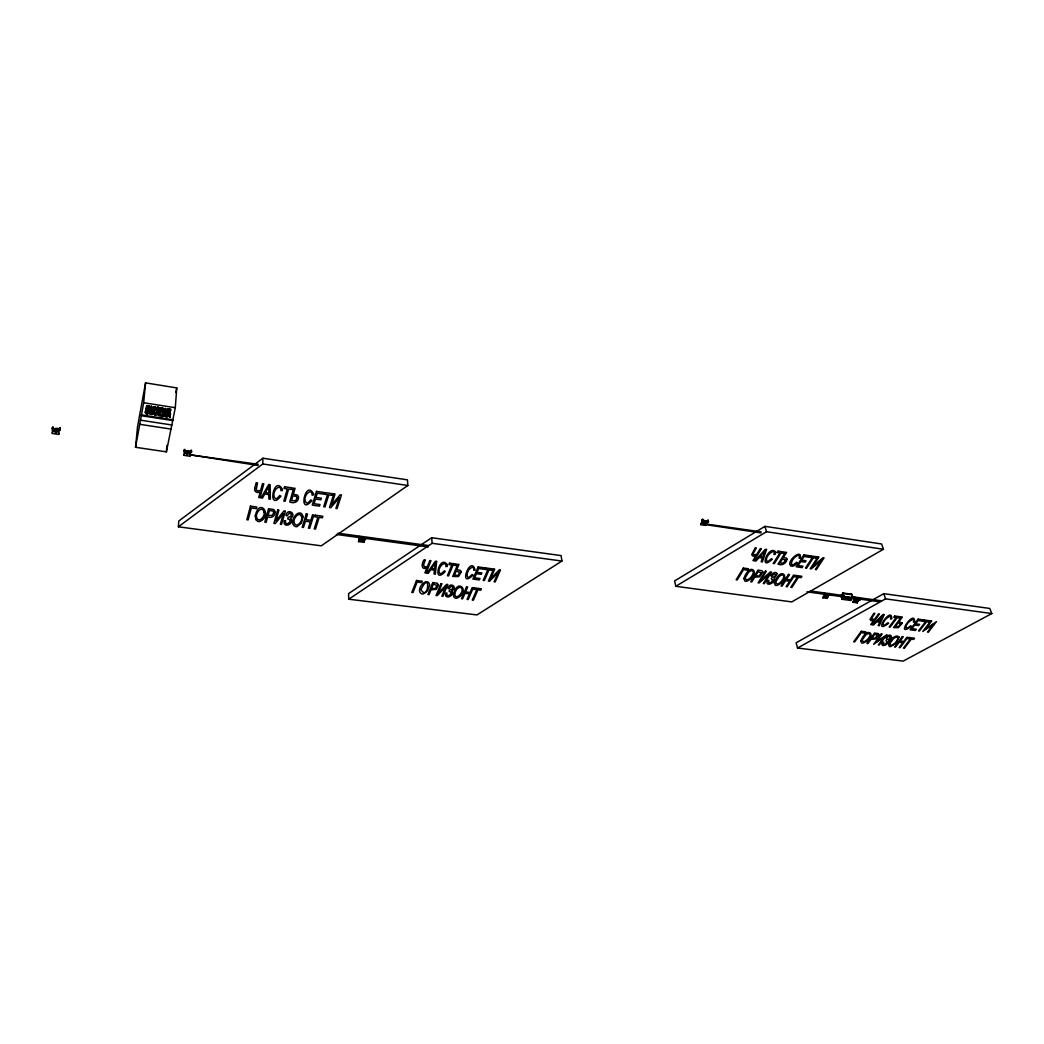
<?xml version="1.0" encoding="UTF-8"?>
<svg xmlns="http://www.w3.org/2000/svg" width="1044" height="1044" viewBox="0 0 1044 1044"><rect width="100%" height="100%" fill="white"/><g stroke="black" fill="none" stroke-linecap="round" stroke-linejoin="round"><path stroke-width="1.5" d="M359.775 537.321C359.932 539.905 358.875 535.194 359.28 536.799M707.584 520.447L707.701 521.909L708.641 521.504M178.393 526.802L262.801 463.967L262.905 458.225L407.434 479.835L407.839 485.486L321.304 545.829L178.393 526.802L178.785 521.021L262.905 458.225M156.222 409.639C156.6 406.847 161.181 406.755 159.562 410.357C157.135 412.915 154.316 407.499 157.97 407.317M191.43 451.465L191.378 452.287L191.457 451.23M258.025 465.454L190.621 454.897L258.181 464.293M184.122 451.034L184.71 450.486M191.457 452.104C190.099 451.921 176.854 449.559 190.817 451.178L189.851 456.215L183.757 455.314L183.809 454.479M155.804 407.538L153.651 408.4L153.364 407.225L155.765 407.408L154.969 410.331L155.23 406.912M148.561 413.111C145.338 416.086 144.229 409.118 148.274 411.388C147.713 410.318 143.067 414.011 148.561 413.111C149.227 411.297 145.26 413.881 146.03 411.088C146.591 409.287 149.801 412.236 148.17 410.422C144.098 408.582 145.664 415.212 148.639 412.276M189.851 456.215L190.895 450.551M191 450.199L190.908 450.643M359.71 537.464L359.815 536.538M159.106 410.736L159.249 409.157L158.231 408.478M159.432 407.786L159.184 409.339M184.788 450.917L184.188 450.59M175.301 407.708L176.762 387.911L145.56 382.874L137.547 426.578L135.537 447.289L166.387 451.856L175.301 407.708L143.68 402.736L145.56 382.874M59.521 428.549L59.926 430.311L52.97 428.458M166.622 416.765L168.267 414.951L166.622 416.765L169.128 415.12L169.885 417.274L170.472 413.829L167.366 414.09M166.153 412.158L165.944 410.462L166.153 412.158L167.392 412.354L168.763 410.618M168.267 416.099L168.606 415.12M168.697 411.453L168.998 410.579M170.042 412.772L170.563 410.148L168.919 409.901L168.984 409.065L167.523 409.561M168.541 415.956L168.854 415.081M170.407 414.664L168.763 414.416L168.828 413.581M169.846 410.697L169.78 411.532L169.272 410.605M166.387 451.856L166.883 445.501M169.624 416.047L169.128 415.12M169.389 417.195L169.689 415.199M169.885 417.274L170.472 413.829M170.563 410.148L170.629 409.313L168.984 409.065M165.709 416.621L166.192 413.737C161.194 419.296 165.357 408.569 163.804 415.773L166.675 414.09L166.153 416.7L166.244 413.176L166.675 414.09M166.153 416.7L166.74 413.254M168.423 410.449L166.766 412.263L165.252 408.478L163.308 410.866L163.751 411.793L164.391 410.227L163.751 411.793M167.392 412.354L168.475 410.749L168.41 411.584M168.358 411.284L167.601 409.365M167.236 416.856L168.332 415.251M168.201 415.786L167.458 413.881M167.562 411.649L167.758 409.196M167.405 416.164L167.601 413.711M167.797 411.493L167.862 410.657M167.458 410.409L167.967 409.078M167.64 415.995L167.823 414.794L169.859 414.886L169.689 415.747L167.888 414.833M167.379 415.316L167.81 413.594M167.993 411.884L168.045 410.318L170.015 410.37M167.901 409.914L168.214 409.013M167.836 416.399L168.032 414.886M167.745 414.429L168.071 413.528M168.149 409.848L168.541 409.013M168.006 414.364L168.397 413.528M854.41 598.356C854.879 595.458 855.597 600.966 854.997 598.577M854.853 598.421L855.14 597.403M859.369 599.7L859.943 598.042L859.93 599.895M166.126 414.572L163.738 416.321L163.321 415.408M163.242 416.243L163.83 412.798M163.738 416.321L164.273 412.863M163.229 411.714L165.252 408.478M166.714 412.249L165.774 408.556M824.812 593.605L822.789 597.781L827.2 598.382C830.489 589.834 829.001 597.038 829.719 594.858M829.523 594.519L829.81 593.501L829.536 594.793M161.572 411.453L161.65 410.618L160.228 410.396L160.737 407.773C164.417 407.082 163.83 413.228 160.163 411.232L160.228 410.396M161.911 411.493L161.977 410.657M162.185 411.506L163.19 410.07L162.133 407.982M161.898 415.721L161.964 414.886L160.032 414.585L159.967 415.421L161.898 415.721L162.42 412.576M162.446 408.909L162.525 408.06M162.238 416.086C163.112 412.576 162.303 419.009 162.159 415.969M162.42 411.48L162.446 410.449L160.776 410.161M162.733 409.013L162.812 408.178M162.616 411.44L162.681 410.592M162.825 410.305L163.021 408.308M162.525 416.869L162.59 416.034L159.406 415.642L159.993 412.197M162.786 411.349L163.164 408.478M162.799 415.003L162.394 415.799M163.06 411.075L163.242 408.674M824.225 594.075L824.29 593.253M158.231 410.931L159.889 408.791M159.797 409.822L158.61 407.395M158.101 415.447L158.675 412.002M158.466 410.918L158.531 410.083M158.766 408.308L158.845 407.46M158.688 410.879L158.766 410.044M158.988 408.4L159.053 407.551M158.91 410.814L158.975 409.979M159.184 408.504L159.249 407.669M159.432 410.501L159.497 409.666M159.628 408.922L159.575 407.93M159.562 410.357L159.797 408.256M160.163 411.232L160.737 407.773M184.096 450.395L184.149 450.747M155.269 415.003L153.794 411.232L151.785 414.468L152.946 412.98L154.499 413.228L155.269 415.003L154.316 411.323M155.608 409.914C155.478 405.346 153.455 413.359 152.998 408.504C155.465 408.896 155.295 410.879 152.92 409.339M155.673 415.068L156.248 411.623M156.404 410.148L156.391 408.152M156.47 408.739L156.535 407.904M156.522 410.305L156.391 409.157M156.665 408.517L156.744 407.682M156.678 410.449L158.362 407.343M157.2 409.496L157.005 407.512M156.848 410.579L156.6 409.47M157.226 408.23L157.292 407.395M157.044 410.683L156.926 409.744M157.266 410.775L157.122 409.848M157.553 408.165L157.618 407.33M157.5 410.853L157.344 409.94M157.761 410.905L157.579 410.018M157.996 410.931L158.31 410.096M153.063 409.718L152.998 408.504M153.311 410.005L153.05 408.7M153.194 408.256L153.481 407.069M153.481 410.122L153.807 406.847M153.677 410.214L153.703 408.909M153.781 408.165L154.003 406.782M151.785 414.468L153.794 411.232M153.899 410.292L153.938 409.104M154.107 407.943L154.225 406.755M154.029 410.005C154.329 403.597 156.587 410.723 153.246 409.026M154.147 410.344L154.421 408.243M153.416 407.904L154.473 406.755M154.603 407.93L154.747 406.782M154.708 414.925L154.499 413.228M154.447 410.37L154.995 406.834M155.047 409.861L155.412 407.016M155.178 410.266L155.569 407.134M155.517 410.057L155.686 407.264M149.971 414.181L150.48 411.036L149.305 410.54L152.267 410.997L152.137 412.145L150.897 411.949L150.975 411.114L152.267 410.997M150.48 411.036L150.401 411.871L149.175 411.688L149.305 410.54M149.096 409.509L151.106 406.26L152.594 410.044L150.179 408.856L149.096 409.509L151.106 406.26M151.719 407.956L151.641 406.338M152.032 409.966L151.824 408.256M152.307 414.546L152.946 412.98M147.413 413.776L147.687 412.55M147.648 411.414L147.713 410.253M147.661 413.737L147.83 412.471M147.909 411.558L147.961 410.331M146.186 408.204L146.108 409.039L147.569 409.261L148.17 408.478M148.222 407.826C146.473 405.659 150.61 409.157 148.091 409.313M147.883 413.672L148.078 412.249M148.091 411.767L148.17 410.422M148.287 409.313L148.365 408.478M148.091 413.581L148.352 410.553M148.444 409.287L148.522 408.452M148.548 407.93L148.287 406.99M148.274 413.45L148.509 412.458M148.561 411.675L148.509 410.683M148.679 409.196L148.626 407.095M148.796 408.073L149.096 405.946L146.669 405.568L146.108 409.039M148.705 412.028L148.718 411.01M148.874 409.065L149.044 407.421M149.618 409.587L150.258 408.021L150.179 408.856M702.103 520.264L702.273 519.377M702.247 519.964L702.142 520.799M707.976 521.126L708.263 520.003L707.675 520.538M145.338 412.471L145.494 411.062M145.507 413.006L145.507 412.002M145.494 411.727L145.664 410.723M145.612 413.163L145.69 412.328M145.716 411.427L145.951 410.462M145.912 413.424L146.121 410.357M146.095 413.528L146.212 412.289M146.277 411.506L146.304 410.279M146.669 405.568L146.591 406.403L148.966 407.095L146.956 406.768L147.113 405.946L149.096 405.946M146.317 413.62L146.343 412.38M146.434 411.062L146.512 410.214M147.778 407.747L146.956 406.768M146.551 413.359L146.63 412.524M146.565 411.362L146.734 410.188M146.578 413.698L146.656 412.85M146.904 411.31L146.969 410.161M146.852 413.75L146.956 412.602M147.126 411.01L147.204 410.175M147.139 413.776L147.152 412.628M147.308 411.336L147.452 410.201M147.569 409.261L147.648 408.426M147.269 413.463L147.334 412.628M135.537 447.289L143.68 402.736M190.765 451.543L190.752 451.817M827.67 597.351L827.67 597.168M52.331 428.353C52.5 430.441 56.363 426.683 59.43 429.188L58.712 434.408L52.304 433.456L52.357 428.118M359.762 536.851L358.523 541.601L363.951 542.332L365.217 538.234L366.013 538.6M184.697 450.342L184.853 449.351M191.417 451.321L191.561 450.329M52.461 427.348L53.114 427.44M55.006 431.146L55.436 431.472M55.658 431.498L56.272 431.485M56.389 431.368L55.815 431.368M59.939 430.115L60.069 429.241M53.074 427.688L53.179 426.996M59.534 428.379L60.187 428.484M59.508 428.627L59.599 427.936M60.2 428.314L60.056 429.332M52.448 427.518L52.344 428.21M53.087 427.609L52.996 428.301M58.712 434.408L58.829 433.56M59.43 429.188L59.364 429.593M60.239 428.04L59.573 428.171M52.304 433.456L52.422 432.607M184.188 449.572L184.096 450.891M850.625 598.917L850.756 598.186L849.973 598.825M146.878 407.604L147.113 405.946M149.175 411.688L152.137 412.145M150.453 414.259L150.975 411.114M156.169 415.147L156.744 411.701M158.584 415.525L159.171 412.067M159.406 415.642L159.915 413.032M159.967 415.421L160.476 412.276M162.094 416.804L162.916 412.654M169.546 412.693L170.081 409.535L168.032 409.77M170.107 411.936L170.629 409.313M169.754 414.912L169.924 414.05M175.823 392.544L176.762 387.911M824.734 593.305L824.669 594.14M859.382 598.747L859.512 597.977M183.757 455.314L184.723 450.277L184.697 450.943M186.171 453.226L186.824 453.226M186.328 453.253L186.889 453.226M187.137 453.527L187.868 453.461M187.868 453.305L187.254 453.331M190.765 454.375L190.608 455.458M159.288 409.744L158.075 410.631L156.717 409.613M702.299 519.742C702.573 518.411 703.786 522.574 702.312 520.747M155.739 408.922L155.034 409.496M361.211 539.878L361.681 539.709M362.333 540.022L362.464 539.774M365.165 537.947L363.951 542.332M702.873 519.22L702.703 521.06L702.234 520.408M153.364 407.225L154.408 407.069M854.697 597.338L854.475 598.864M702.651 520.277L700.811 524.662L705.692 525.393L707.741 521.791L707.545 521.021L702.651 520.277L700.811 524.662M365.948 538.508L365.752 538.117M822.789 597.781C827.853 593.84 822.15 594.245 827.67 594.232M826.678 596.202L825.921 596.098M827.67 596.581L829.145 594.441L829.823 594.897M841.007 595.876L842.991 593.018L851.76 594.232L852.857 597.625L850.86 600.483L842.077 599.282L841.373 597.011M842.077 599.282L844.074 596.424L842.991 593.018M852.217 596.881L851.76 594.232M153.69 412.015L154.408 412.915L153.142 412.719L154.251 412.158M852.935 602.284L854.919 598.369L852.935 602.284L857.294 602.884C856.824 601.135 861.639 599.008 859.656 599.621M855.989 600.718L856.211 600.626M859.225 599.047L859.76 599.882M703.656 524.532L703.539 523.775L703.943 524.388M150.453 407.76L151.315 406.573L152.594 410.044M164.587 409.966L165.448 408.791L165.852 410.161M852.452 596.737L852.791 598.408L852.178 597.651M707.649 521.387L708.432 522M761.063 531.853L706.253 524.049L706.357 524.74L760.919 532.897M166.831 411.427L167.627 410.814M163.869 414.938L166.244 413.176M431.668 537.725L348.565 593.605L348.748 599.204L476.991 614.929L561.946 561.059L561.085 555.591L431.668 537.725L432.138 543.298L348.748 599.204M167.953 413.998L168.75 413.868M829.145 594.441L829.38 595.197L824.59 594.702L824.342 593.762M764.978 526.346L674.62 580.908L675.807 586.297L791.783 601.905L883.433 549.261L881.593 543.976L764.978 526.346L766.492 531.722L883.433 549.261M675.807 586.297L766.492 531.722M883.785 593.658L796.115 642.804L797.577 648.024L903.138 661.126L991.8 613.559L989.777 608.443L883.785 593.658L885.56 598.864L991.8 613.559M797.577 648.024L885.56 598.864M53.779 430.872L57.733 431.263M185.388 452.822L189.16 453.2M162.342 410.318L162.538 409.313L161.102 408.987M360.271 539.409L363.651 539.709M702.938 522.522L706.018 522.822M824.917 595.876L827.722 596.111M855.101 600.404L857.855 600.626M162.538 410.161L162.616 409.326M706.357 524.74L706.566 523.697M157.566 407.682L158.296 407.643M162.303 409.118L162.616 408.478L161.181 408.152L160.711 410.997L162.551 410.553M187.059 455.093C186.445 453.005 187.437 456.215 187.007 455.014M154.395 407.591L155.621 408.1L155.66 409.757M338.204 533.236L428.405 545.516M363.834 537.673L359.762 537.112L358.523 541.601M336.39 534.45L428.21 546.939M359.788 537.921L365.23 538.665L365.191 537.856M810.34 590.982L842.495 595.419M852.139 596.75L881.084 600.731M844.074 596.424L852.857 597.625M825.386 594.31L824.395 594.14M852.583 598.016L843.8 596.803L842.73 593.397L851.499 594.61M806.934 591.844L840.694 596.489M851.956 598.029L879.283 601.788M855.153 599.125L859.525 599.726L859.277 598.969L859.525 599.726M432.138 543.298L561.946 561.059M852.7 601.527L857.059 602.127L857.294 602.884M705.966 523.501L702.534 522.979L703.356 521.543L706.775 522.052L705.692 525.393M262.801 463.967L407.839 485.486M702.847 521.06L707.623 521.204M139.765 424.308L171.033 429.084M141.436 414.873L172.847 419.74M141.358 415.721L172.782 420.575M140.535 420.184L171.882 424.986M160.672 408.609L162.068 408.817M160.946 409.783L162.355 409.522M169.846 411.232L167.967 410.605M164.326 411.062L165.879 411.31M166.218 411.323L167.458 411.519M156.483 413.072L158.414 413.372M156.47 413.607L158.401 413.907M152.868 413.815L154.421 414.063M159.484 414.807L162.303 415.251M55.554 433.129C55.919 434.369 55.397 431.107 55.554 433.221M829.784 595.354L829.68 594.675M191.404 451.921L190.791 451.739M826.965 597.625L827.2 598.382M824.721 593.827L824.956 594.584M268.856 494.634L268.856 498.98L270.344 499.189L270.135 484.69L268.713 484.494L261.091 497.884L262.488 498.079L264.719 494.047L268.856 494.634M891.067 617.265L890.545 619.066L891.733 618.87C892.098 604.646 871.14 636.292 888.64 623.255L887.935 622.759L884.699 625.121A1.475 0.861 -16.7 0 1 883.276 624.991C882.376 621.611 886.46 617.918 889.371 616.612A1.644 0.966 -16.9 0 1 891.067 617.265M303.06 516.754L301.351 523.174L297.135 526.607A2.636 1.775 0.1 0 1 295.23 526.502C286.943 522.274 300.385 505.57 303.06 516.754M453.383 594.741L453.918 597.116L455.184 598.055A2.414 1.553 -5.6 0 0 456.907 598.147C471.131 592.118 457.585 576.275 453.383 594.741M860.765 641.186L861.691 642.947A2.232 1.292 -16 0 0 863.179 643C878.552 636.788 867.76 623.816 860.765 641.186M900.776 623.581L898.492 626.596L895.347 626.53L898.088 622.85L900.776 623.581M268.895 489.075L268.869 493.081L265.502 492.598L268.987 486.06L268.895 489.075M789.89 564.204C790.282 568.549 796.167 565.169 797.342 562.846L796.559 562.298L793.257 564.895A1.566 0.979 -15.6 0 1 791.717 564.739C790.438 561.189 794.51 556.87 797.629 555.434A1.736 1.096 -15.8 0 1 799.508 556.178L799.078 558.188L800.343 557.979C802.027 548.635 788.729 559.206 789.89 564.204M447.341 564.83L447.21 566.409L445.905 566.631L445.814 564.556A1.788 1.188 -5.1 0 0 443.583 563.799C440.464 565.104 437.397 570.415 439.746 573.378A1.605 1.057 -5 0 0 441.455 573.548L444.313 570.859L445.318 571.42C431.864 586.01 439.38 553.229 447.341 564.83M466.733 574.644L467.542 577.006A1.592 1.044 -5.9 0 0 469.226 577.175L472.123 574.513L473.102 575.074C457.337 590.173 470.805 553.646 475.085 570.089L473.78 570.311L473.728 568.262A1.775 1.174 -6 0 0 471.536 567.505L468.821 569.593L466.733 574.644M888.666 640.611C889.462 644.8 879.257 648.311 882.558 642.256L883.72 642.034L883.446 644.422L885.351 644.109L887.243 642.047L886.03 640.677L886.917 639.476C892.163 639.672 890.075 633.029 886.578 638.367L885.899 637.949C890.258 631.555 894.382 637.636 888.666 640.611M255.284 515.866L255.858 519.729L257.79 521.4A2.675 1.801 1.4 0 0 259.721 521.504C273.241 516.036 259.538 496.579 255.284 515.866M913.944 620.332L913.396 622.12L914.57 621.924C915.17 607.83 893.86 639.202 911.425 626.269L910.746 625.787L907.484 628.136A1.475 0.848 -17.1 0 1 906.088 627.992C905.265 624.612 909.363 620.997 912.273 619.692A1.644 0.953 -17.3 0 1 913.944 620.332M282.428 489.505L282.402 490.458L280.993 490.693L280.627 488.331A1.958 1.357 1.1 0 0 278.069 487.444C274.572 489.036 272.223 495.326 275.081 498.314A1.762 1.201 1.1 0 0 276.986 498.523L279.792 495.495L280.966 496.148C266.703 513.074 273.802 473.415 282.428 489.505M899.171 637.192L895.935 643.156L890.78 646.523A2.218 1.279 -16.5 0 1 889.305 646.458C886.121 642.53 895.791 632.808 899.171 637.192M452.378 592.065C453.435 597.038 443.831 599.491 445.671 593.201L446.923 592.953C445.449 599.53 455.04 592.339 449.09 591.413L449.664 590.056L452.417 589.012L452.887 586.989L451.269 586.297L448.829 588.764L447.876 588.281C449.951 581.286 458.433 587.276 451.7 590.904L452.378 592.065M285.508 520.63C284.594 528.133 294.395 519.886 287.687 518.907L288.144 517.367L291.041 516.219L291.289 513.922L289.436 513.113L287.061 515.893L285.939 515.344C287.583 507.462 297.357 514.196 290.493 518.359C295.361 523.775 282.663 529.151 284.164 520.904L285.508 520.63M275.172 511.756C275.577 515.853 271.401 518.711 267.642 516.897L266.116 522.352L264.824 522.183L268.582 508.689L273.737 509.537L275.172 511.756M298.519 497.048C298.989 501.851 293.664 503.965 289.736 501.929L293.755 488.109L295.06 488.292L293.338 494.23L297.54 495.143L298.519 497.048M777.127 573.626L774.048 578.767C775.314 583.531 764.456 587.276 767.588 580.555L768.815 580.32L768.762 583.009L771.216 582.369L772.717 579.981L771.19 578.82L772.038 577.476L774.844 576.471L775.744 574.487L774.4 573.808L771.555 576.223L770.772 575.753C771.803 573.9 775.796 570.598 777.127 573.626M459.778 572.36L458.133 575.348L454.44 575.244L456.189 571.029L459.778 572.36M313.565 493.982L313.526 494.921L312.117 495.156L311.804 492.82A1.944 1.344 0 0 0 309.285 491.946C305.827 493.499 303.334 499.671 306.114 502.712A1.749 1.201 0 0 0 307.993 502.921L310.825 499.919L311.973 500.559C297.54 517.328 305.318 478.061 313.565 493.982M264.08 512.121C265.424 516.245 258.69 523.866 256.641 517.485C254.971 513.009 262.344 504.852 264.08 512.121M877.469 635.104L875.42 638.041L871.884 638.132L874.637 634.387L877.469 635.104M437.071 585.449L435.309 588.529L431.603 588.398L433.338 584.118L437.071 585.449M421.006 589.573C428.458 602.675 431.185 568.458 421.006 589.573M301.69 517.328C302.89 521.361 296.144 528.956 294.199 522.626C292.685 518.242 300.072 510.151 301.69 517.328M753.168 553.633L753.912 554.834L756.73 554.429L760.345 548.557L761.402 548.713L754.003 560.732L752.946 560.589L755.921 555.76L752.92 556.191L751.68 554.651L755.269 547.813L756.326 547.969L753.168 553.633M743.837 578.546L744.972 581.143A2.375 1.488 -14.2 0 0 746.591 581.234C762.016 574.866 750.727 559.649 743.837 578.546M158.466 413.072L158.336 414.22L156.404 413.92L156.535 412.772L158.466 413.072M454.701 593.84C455.184 601.683 465.376 591.309 461.135 587.563C457.533 586.402 455.354 590.969 454.701 593.84M840.798 595.889C841.294 599.191 842.377 593.005 840.798 595.889M842.116 596.072C842.612 599.373 843.696 593.188 842.116 596.072M775.757 552.145L775.209 554.325L773.943 554.547L774.335 552.524A1.749 1.109 -15.2 0 0 772.429 551.767C769.298 553.203 765.265 557.613 766.635 561.137A1.566 0.992 -15 0 0 768.188 561.307L771.477 558.684L772.286 559.232C757.696 572.764 768.828 543.376 775.757 552.145M429.606 585.097L427.518 590.826L423.342 593.919A2.44 1.579 -4.5 0 1 421.593 593.84C414.455 589.808 427.831 575.231 429.606 585.097M254.736 488.37C253.614 491.75 257.568 493.525 260.23 491.946L258.716 497.544L260.021 497.74L263.806 483.777L262.488 483.594L260.635 490.406L257.476 490.863L256.237 489.936L257.503 482.876L256.185 482.68L254.736 488.37M825.047 597.272L826.013 597.142L825.086 597.181M423.459 565.117L424.503 566.957L427.427 566.54L429.802 560.537L430.989 560.693L426.096 572.986L424.921 572.83L426.879 567.897C420.667 570.729 421.593 562.755 424.164 559.78L425.352 559.936L423.459 565.117M745.181 577.776C746.316 583.766 754.42 574.826 753.207 571.316L751.563 570.52L748.77 571.995L745.181 577.776M436.653 561.437L435.335 574.187L434.004 574.017L434.461 570.181L430.754 569.698L428.301 573.273L427.048 573.104L435.374 561.267L436.653 561.437M774.256 582.761L775.327 585.332A2.362 1.462 -14.9 0 0 776.932 585.41C792.318 579.133 781.525 564.047 774.256 582.761M855.193 601.788L856.08 602.257L855.232 601.696M775.614 581.991C776.658 587.929 784.801 579.068 783.692 575.596L782.1 574.813L779.294 576.275L775.614 581.991M435.074 565.3L434.63 568.823L431.616 568.419L435.465 562.651L435.074 565.3M851.004 598.055L850.821 599.569L849.007 599.321L851.004 598.055M53.766 429.671L53.531 431.42L58.033 432.099L58.268 430.35L53.766 429.671M787.059 559.14C786.537 563.29 781.956 566.031 778.015 564.165L785.571 552.237L786.615 552.393L783.378 557.509L786.341 558.07L787.059 559.14M360.989 540.923L362.085 540.975L360.989 540.923M438.428 585.214L436.262 589.364L431.028 589.795L429.071 594.623L427.923 594.48L432.751 582.552L437.345 583.27L438.428 585.214M461.213 572.086L458.447 576.575L452.704 576.445L457.794 564.256L458.955 564.413L456.776 569.646L460.508 570.415L461.213 572.086M871.505 618.4L872.092 619.47L874.715 619.092L878.526 613.846L879.492 613.976L871.688 624.717L870.722 624.586L873.854 620.28L871.061 620.684L870.043 619.327L873.906 613.233L874.885 613.363L871.505 618.4M273.75 512.721L272.171 515.501L268.086 515.305L269.43 510.464L273.11 511.103L273.75 512.721M762.812 572.034L759.706 576.784L754.721 577.202L751.784 581.926L750.74 581.782L757.996 570.115L762.12 570.82L762.812 572.034M146.826 407.904L146.656 408.817L148.444 408.83L146.826 407.904M297.031 498.014L295.569 500.728L291.485 500.572L292.868 495.809L296.365 496.474L297.031 498.014M862.161 639.933C862.931 645.244 870.774 637.284 870.083 634.126L868.634 633.434L865.933 634.765L862.161 639.933M185.48 451.687L185.114 453.37L189.382 453.996L189.747 452.313L185.48 451.687M889.84 643.482C890.545 648.729 898.427 640.833 897.814 637.714L896.404 637.036L893.703 638.354L889.84 643.482M902.251 623.059L898.401 627.666L893.507 627.588L901.429 616.939L902.381 617.056L898.988 621.637L902.251 623.059M250.456 506.157L246.841 519.729L248.133 519.899L251.33 507.958L256.406 508.663L256.837 507.045L250.456 506.157M785.558 560.171L783.339 563.094L779.907 562.99L782.517 558.866L785.558 560.171M878.865 634.7L875.616 638.954L870.983 639.359L867.89 643.587L866.938 643.469L874.585 633.029L878.33 633.617L878.865 634.7M277.73 509.955L273.893 523.422L275.185 523.592L283.394 513.7L280.34 524.297L281.502 524.453L285.39 511.025L284.098 510.842L275.851 520.799L278.905 510.124L277.73 509.955M284.529 486.778L284.059 488.422L287.322 488.892L283.824 501.094L285.116 501.277L288.627 489.075L291.889 489.558L292.372 487.9L284.529 486.778M761.35 572.96L759.001 575.975L755.569 575.831L758.179 571.655L761.35 572.96M306.257 513.935L302.199 527.285L303.465 527.455L305.383 521.191L310.368 521.883L308.437 528.133L309.703 528.303L313.826 514.992L312.547 514.809L310.851 520.303L305.853 519.625L307.536 514.118L306.257 513.935M316.462 491.385L312.26 505.113L319.49 506.144L319.986 504.539L314.035 503.691L315.471 499.032L320.847 499.802L321.343 498.197L315.967 497.427L317.259 493.199L323.014 494.034L323.523 492.403L316.462 491.385M315.223 515.188L314.727 516.767L317.898 517.211L314.244 528.917L315.497 529.099L319.164 517.38L322.335 517.824L322.844 516.245L315.223 515.188M324.801 492.585L324.292 494.217L327.503 494.673L323.718 506.731L324.984 506.914L328.782 494.869L331.992 495.326L332.514 493.695L324.801 492.585M333.845 493.89L329.512 507.554L330.778 507.736L339.365 497.714L335.907 508.454L337.055 508.624L341.453 494.986L340.174 494.804L331.561 504.904L335.02 494.06L333.845 493.89M766.518 549.457L762.342 561.933L761.141 561.75L762.446 558.005L759.105 557.535L756 561.019L754.864 560.863L765.369 549.288L766.518 549.457M360.467 538.417L359.958 539.878L363.756 540.4L364.265 538.926L360.467 538.417M764.143 553.229L762.929 556.674L760.215 556.282L765.135 550.645L764.143 553.229M416.504 580.464L411.793 592.444L412.967 592.587L417.117 582.043L421.659 582.63L422.233 581.208L416.504 580.464M440.946 583.609L436.053 595.498L437.214 595.641L445.723 586.858L441.834 596.228L442.878 596.359L447.811 584.483L446.649 584.34L438.115 593.175L441.99 583.74L440.946 583.609M449.533 563.16L448.933 564.608L451.856 565L447.406 575.753L448.568 575.91L453.018 565.156L455.941 565.535L456.541 564.086L449.533 563.16M466.524 586.898L461.461 598.695L462.596 598.838L464.971 593.305L469.461 593.866L467.059 599.4L468.195 599.543L473.31 587.759L472.162 587.615L470.061 592.483L465.572 591.909L467.673 587.041L466.524 586.898M478.126 566.957L472.893 579.081L479.379 579.929L479.992 578.506L474.655 577.815L476.429 573.704L481.258 574.331L481.871 572.921L477.043 572.282L478.661 568.549L483.816 569.241L484.442 567.806L478.126 566.957M474.563 587.929L473.963 589.325L476.795 589.69L472.266 600.052L473.402 600.196L477.943 589.834L480.788 590.199L481.401 588.803L474.563 587.929M485.591 567.949L484.964 569.398L487.835 569.776L483.163 580.412L484.312 580.568L488.983 569.933L491.868 570.311L492.494 568.876L485.591 567.949M884.124 614.603L879.27 625.708L878.174 625.565L879.687 622.224L876.647 621.832L873.502 624.951L872.471 624.821L883.08 614.459L884.124 614.603M493.695 569.032L488.357 581.09L489.505 581.247L498.34 572.347L494.099 581.847L495.13 581.978L500.52 569.946L499.358 569.789L490.497 578.741L494.739 569.176L493.695 569.032M881.645 617.97L880.236 621.036L877.769 620.71L882.754 615.66L881.645 617.97M151.236 407.408L150.375 408.596L151.641 408.791L151.236 407.408M153.925 412.393L153.063 413.554L154.329 413.75L153.925 412.393M165.383 409.626L164.521 410.801L165.774 410.997L165.383 409.626M743.341 568.053L736.164 579.772L737.221 579.916L743.537 569.593L747.634 570.168L748.496 568.771L743.341 568.053M765.396 571.159L758.088 582.8L759.132 582.943L769.089 574.357L763.308 583.518L764.247 583.648L771.594 572.034L770.537 571.877L760.541 580.516L766.335 571.29L765.396 571.159M778.119 551.154L777.232 552.576L779.855 552.955L773.226 563.486L774.283 563.629L780.912 553.111L783.548 553.49L784.449 552.08L778.119 551.154M788.494 574.409L781.043 585.958L782.073 586.102L785.571 580.686L789.616 581.247L786.106 586.663L787.137 586.806L794.614 575.27L793.584 575.127L790.504 579.89L786.445 579.329L789.525 574.552L788.494 574.409M803.906 554.912L796.233 566.775L802.079 567.61L802.98 566.226L798.164 565.535L800.774 561.515L805.12 562.142L806.02 560.745L801.675 560.119L804.037 556.478L808.682 557.157L809.609 555.747L803.906 554.912M795.75 575.44L794.862 576.81L797.433 577.162L790.817 587.315L791.835 587.459L798.464 577.306L801.035 577.671L801.923 576.301L795.75 575.44M810.64 555.904L809.713 557.3L812.31 557.679L805.498 568.093L806.529 568.249L813.354 557.835L815.938 558.214L816.865 556.804L810.64 555.904M817.948 556.961L810.196 568.771L811.227 568.915L821.511 560.223L815.377 569.502L816.304 569.646L824.094 557.861L823.05 557.718L812.728 566.461L818.887 557.104L817.948 556.961M825.386 595.002L824.512 596.281L827.605 596.711L828.479 595.432L825.386 595.002M844.439 597.155L843.147 598.512L845.288 597.455L844.687 598.734L845.653 597.325L844.439 597.155M845.288 598.617L847.584 597.586L846.175 598.342L845.888 597.351L845.366 598.669M847.115 598.408L847.845 598.512L847.115 598.408M848.537 598.108C848.146 599.674 850.234 597.847 848.537 598.108M855.571 599.543L854.684 600.809L857.737 601.227L858.625 599.961L855.571 599.543M861.261 631.294L853.692 641.786L854.644 641.903L861.326 632.664L865.045 633.147L865.959 631.907L861.261 631.294M881.319 633.904L873.632 644.318L884.464 636.723L878.382 644.918L879.231 645.035L886.956 634.635L876.073 642.269L882.18 634.008L881.319 633.904M894.669 616.025L893.729 617.291L896.117 617.617L889.162 627.013L890.114 627.144L897.083 617.735L899.471 618.061L900.411 616.795L894.669 616.025M902.329 636.631L894.525 646.98L895.465 647.097L899.132 642.243L902.812 642.712L899.132 647.567L900.072 647.685L907.902 637.362L906.962 637.231L903.739 641.499L900.045 641.016L903.269 636.749L902.329 636.631M918.094 619.17L910.081 629.78L915.392 630.472L916.345 629.232L911.96 628.658L914.688 625.056L918.642 625.591L919.581 624.351L915.627 623.816L918.094 620.567L922.322 621.128L923.274 619.875L918.094 619.17M908.933 637.492L908.006 638.719L910.342 639.019L903.425 648.102L904.352 648.233L911.281 639.137L913.617 639.45L914.557 638.223L908.933 637.492M924.214 620.005L923.261 621.258L925.61 621.572L918.511 630.889L919.451 631.007L926.563 621.702L928.925 622.015L929.878 620.762L924.214 620.005M930.87 620.893L922.779 631.45L933.884 623.764L927.49 632.064L928.338 632.181L936.455 621.65L925.31 629.375L931.718 621.01L930.87 620.893"/></g></svg>
